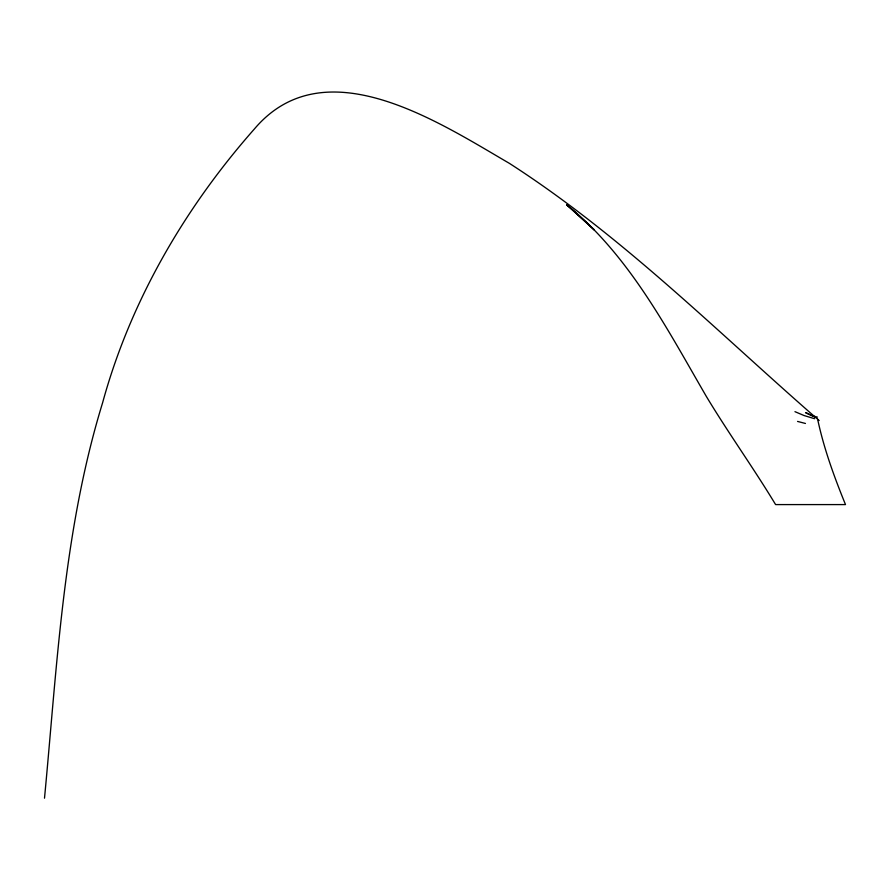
<?xml version="1.0" encoding="UTF-8"?>
<svg xmlns="http://www.w3.org/2000/svg" width="890" height="890" viewBox="0 0 890 890"><rect width="100%" height="100%" fill="white"/><g stroke="black" fill="none" stroke-linecap="round" stroke-linejoin="round"><path stroke-width="1.33" d="M44.5 798.185C57.16 665.698 63.201 530.907 102.595 402.792C130.329 301.287 184.886 207.682 254.306 129.083C324.26 46.313 438.681 122.242 509.291 163.293C622.689 236.206 717.919 332.448 819.156 420.547M817.454 417.132L811.758 415.574L805.539 412.571L814.917 417.065M814.595 418.712L804.148 415.563L794.959 411.67M797.562 421.426L805.439 423.462M566.774 204.8L594.353 229.932L566.73 204.789C629.197 255.452 666.71 328.154 706.326 396.406C728.421 433.107 753.452 467.918 775.602 504.586L845.5 504.586C834.186 476.818 823.84 448.482 817.61 419.09"/></g></svg>
